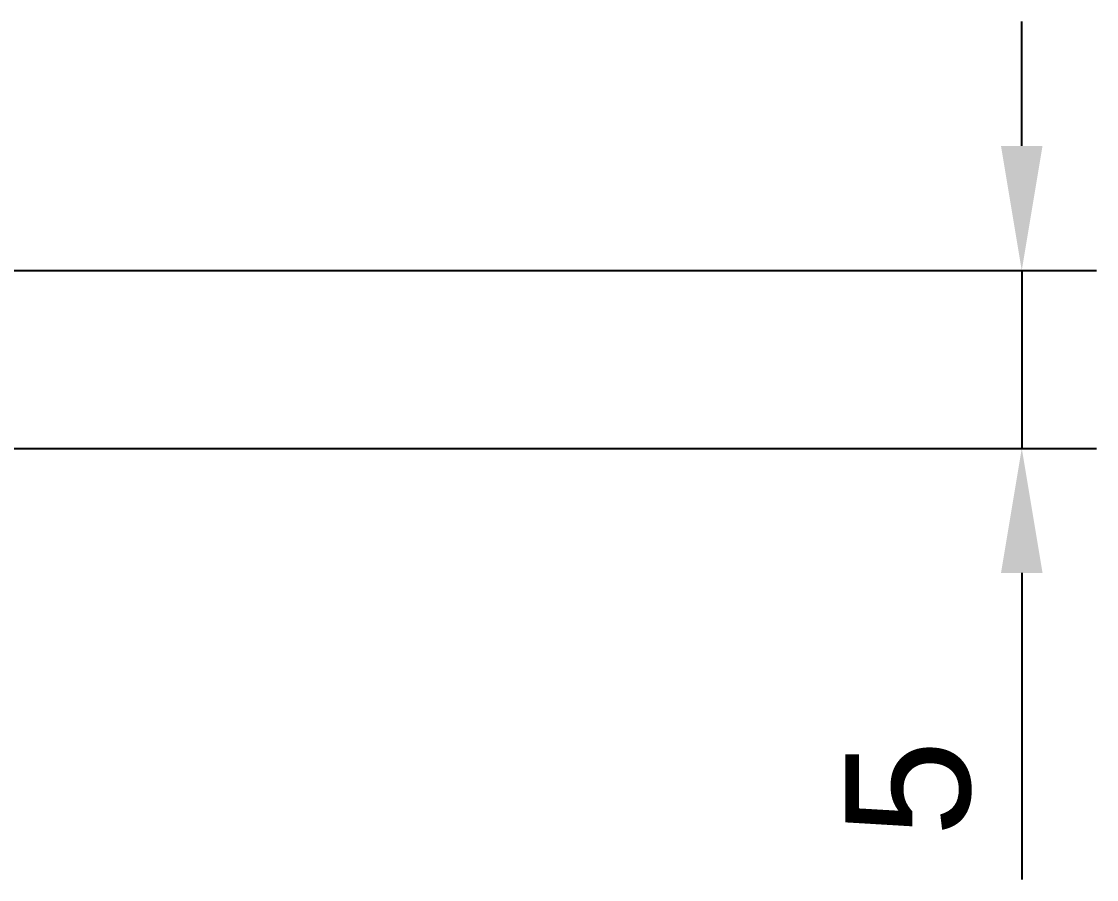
# Model space of a CAD drawing. Header units: millimetres. Extents: x 0 to 420, y 0 to 297.
# Drawn here: x 227.29 to 257.5, y 67.85 to 91.97 of the extents above; entities that cross this region are included whole.
import ezdxf

# ---------------------------------------------------------------- set-up
doc = ezdxf.new("R2010")
doc.units = ezdxf.units.MM
doc.header["$LTSCALE"] = 0.75
doc.layers.add('FD_Dimensions', color=7, linetype='Continuous', lineweight=25)
doc.styles.get("Standard").update_dxf_attribs({"font": 'Arial.ttf'})
doc.dimstyles.new('Dim-ISO-25', dxfattribs={"dimtxt": 3.5, "dimasz": 3.5, "dimexe": 2.1, "dimexo": 2.1, "dimgap": 1.4, "dimtad": 1, "dimzin": 12, "dimdsep": 46, "dimtxsty": 'Standard', "dimcen": 0, "dimazin": 3, "dimtp": 0.1, "dimtm": 0.1, "dimtfac": 0.714286, "dimtmove": 0, "dimatfit": 3, "dimfxl": 1, "dimtzin": 12, "dimarcsym": 0})

# ---------------------------------------------------------------- blocks, each defined once
blk = doc.blocks.new('*D38')
at = {"layer": 'Defpoints', "color": 0, "transparency": 16777216}
for p in [(223.898583, 84.968496), (223.898583, 79.968496), (255.398583, 79.968496)]:
    blk.add_point(p, dxfattribs=at)
at = {"layer": 'FD_Dimensions', "color": 0, "lineweight": -2, "transparency": 16777216}
for p, q in [((255.398583, 88.468496), (255.398583, 91.968496)), ((225.998583, 84.968496), (257.498583, 84.968496)), ((255.398583, 84.968496), (255.398583, 79.968496)), ((225.998583, 79.968496), (257.498583, 79.968496)), ((255.398583, 76.468496), (255.398583, 67.847896))]:
    blk.add_line(p, q, dxfattribs=at)
at = {"layer": 'FD_Dimensions', "color": 0, "transparency": 16777216}
for points in [[(254.81525, 88.468496), (255.981917, 88.468496), (255.398583, 84.968496)], [(254.81525, 76.468496), (255.981917, 76.468496), (255.398583, 79.968496)]]:
    blk.add_solid(points, dxfattribs=at)
at = {"layer": 'FD_Dimensions', "color": 0, "transparency": 16777216, "insert": (252.21874, 70.408196), "char_height": 3.5, "attachment_point": 5, "rotation": 90}
blk.add_mtext('5', dxfattribs=at)

msp = doc.modelspace()

# ---------------------------------------------------------------- dimensions: what is measured, and where the dimension line sits
at = {"layer": 'FD_Dimensions'}
dim = msp.add_aligned_dim(p1=(223.899, 84.968), p2=(223.899, 79.968), distance=31.5, dimstyle='Dim-ISO-25', override={"dimlfac": 1, "dimclrd": 0, "dimclre": 0}, dxfattribs=at)
dim.commit()
dim.dimension.update_dxf_attribs({"geometry": '*D38', "text_midpoint": (252.219, 70.408)})

doc.saveas('drawing.dxf')
